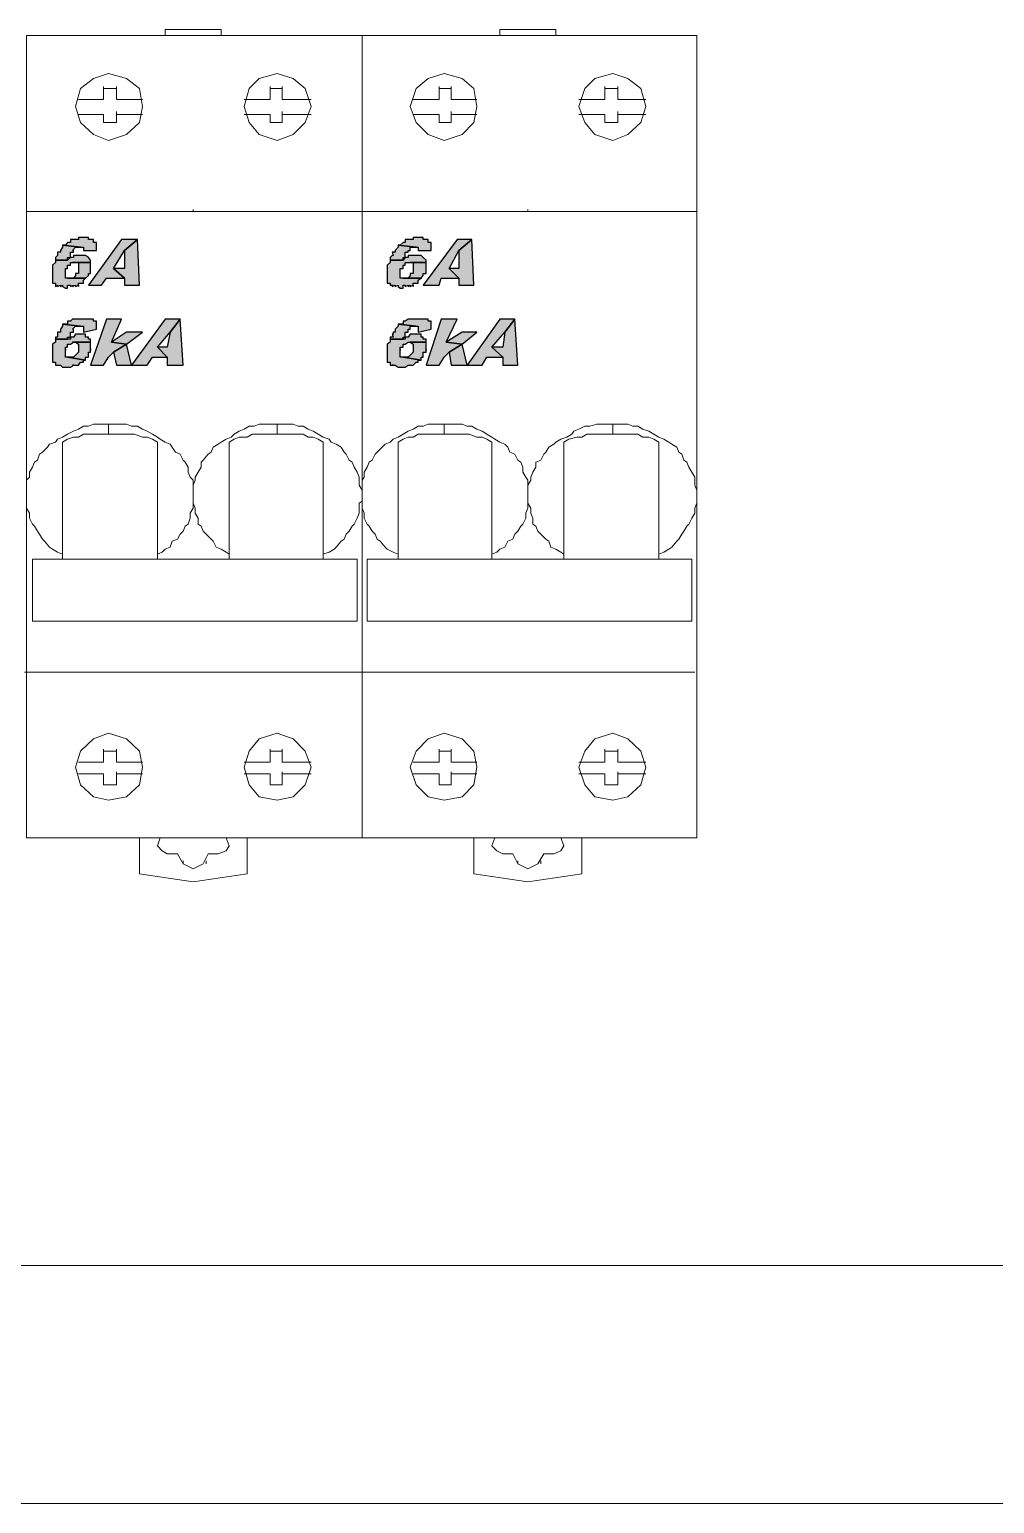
# Model space of a CAD drawing. Header units: millimetres. Extents: x 3 to 291, y 6 to 496.
# Drawn here: x 179.06 to 195.05, y 408.45 to 432.86 of the extents above; entities that cross this region are included whole.
import ezdxf

# ---------------------------------------------------------------- set-up
doc = ezdxf.new("R2010")
doc.units = ezdxf.units.MM
doc.layers.get('0').update_dxf_attribs({"linetype": 'CONTINUOUS'})

msp = doc.modelspace()

# ---------------------------------------------------------------- hatches: boundary and pattern name
for points in [[(179.609, 429.285), (179.609, 429.252), (179.576, 429.202), (179.576, 429.169), (179.526, 429.169), (179.526, 429.119), (179.493, 429.086), (179.493, 429.037), (179.692, 429.037), (179.692, 429.086), (179.741, 429.086), (179.741, 429.119), (179.741, 429.169), (179.791, 429.169), (179.791, 429.202), (179.774, 429.202), (179.824, 429.252), (179.874, 429.252), (179.907, 429.252)], [(179.956, 429.417), (179.907, 429.417), (179.874, 429.417), (179.874, 429.384), (179.824, 429.384), (179.791, 429.384), (179.774, 429.384), (179.741, 429.384), (179.741, 429.334), (179.692, 429.334), (179.659, 429.285), (179.609, 429.285), (179.907, 429.252), (179.956, 429.252), (179.956, 429.202), (180.172, 429.202), (180.172, 429.252), (180.172, 429.285), (180.172, 429.334), (180.122, 429.334), (180.122, 429.384), (180.072, 429.384), (180.039, 429.384), (180.039, 429.417), (179.99, 429.417)], [(180.85, 429.384), (180.585, 429.384), (180.039, 428.623), (180.254, 428.623), (180.337, 428.739), (180.635, 428.739), (180.453, 428.904), (180.635, 429.202)], [(180.85, 429.384), (180.635, 429.202), (180.635, 428.904), (180.453, 428.904), (180.635, 428.739), (180.635, 428.623), (180.883, 428.623)], [(185.168, 429.285), (185.168, 429.252), (185.118, 429.202), (185.118, 429.169), (185.085, 429.169), (185.069, 429.169), (185.085, 429.119), (185.069, 429.119), (185.036, 429.086), (185.036, 429.037), (185.251, 429.037), (185.251, 429.086), (185.284, 429.086), (185.284, 429.119), (185.284, 429.169), (185.333, 429.169), (185.333, 429.202), (185.367, 429.202), (185.367, 429.252), (185.416, 429.252), (185.466, 429.252)], [(185.499, 429.417), (185.466, 429.417), (185.416, 429.417), (185.416, 429.384), (185.367, 429.384), (185.333, 429.384), (185.284, 429.384), (185.284, 429.334), (185.251, 429.334), (185.201, 429.285), (185.168, 429.285), (185.466, 429.252), (185.499, 429.252), (185.499, 429.202), (185.714, 429.202), (185.714, 429.252), (185.714, 429.285), (185.714, 429.334), (185.664, 429.334), (185.664, 429.384), (185.631, 429.384), (185.582, 429.384), (185.582, 429.417), (185.549, 429.417)], [(186.392, 429.384), (186.144, 429.384), (185.582, 428.623), (185.846, 428.623), (185.879, 428.739), (186.177, 428.739), (186.012, 428.904), (186.177, 429.202)], [(186.392, 429.384), (186.177, 429.202), (186.177, 428.904), (186.012, 428.904), (186.177, 428.739), (186.177, 428.623), (186.425, 428.623)], [(179.907, 429.119), (179.874, 429.119), (179.824, 429.119), (179.791, 429.119), (179.791, 429.086), (179.774, 429.086), (179.741, 429.086), (179.692, 429.037), (179.493, 429.037), (179.493, 429.003), (179.444, 428.954), (179.444, 428.904), (179.444, 428.871), (179.444, 428.821), (179.444, 428.788), (179.444, 428.739), (179.444, 428.706), (179.444, 428.656), (179.493, 428.656), (179.493, 428.623), (179.493, 428.606), (179.526, 428.623), (179.526, 428.606), (179.576, 428.623), (179.576, 428.606), (179.609, 428.623), (179.609, 428.606), (179.659, 428.573), (179.692, 428.573), (179.692, 428.623), (179.741, 428.623), (179.741, 428.606), (179.791, 428.623), (179.774, 428.606), (179.824, 428.623), (179.824, 428.606), (179.874, 428.623), (179.874, 428.606), (179.874, 428.656), (179.907, 428.656), (179.956, 428.656), (179.956, 428.706), (179.99, 428.739), (179.692, 428.739), (179.659, 428.739), (179.659, 428.788), (179.659, 428.821), (179.659, 428.871), (179.659, 428.904), (179.692, 428.904), (179.692, 428.954), (179.741, 428.954), (179.741, 429.003), (179.791, 429.003), (179.774, 429.003), (180.072, 429.003), (180.072, 429.037), (180.039, 429.086), (179.99, 429.119), (179.956, 429.119)], [(185.466, 429.119), (185.416, 429.119), (185.367, 429.119), (185.333, 429.119), (185.333, 429.086), (185.284, 429.086), (185.251, 429.037), (185.036, 429.037), (185.036, 429.003), (184.986, 428.954), (184.986, 428.904), (184.986, 428.871), (184.986, 428.821), (184.986, 428.788), (184.986, 428.739), (184.986, 428.706), (184.986, 428.656), (185.036, 428.656), (185.036, 428.623), (185.085, 428.623), (185.069, 428.606), (185.118, 428.623), (185.118, 428.606), (185.168, 428.623), (185.168, 428.606), (185.201, 428.573), (185.251, 428.573), (185.251, 428.623), (185.284, 428.623), (185.284, 428.606), (185.333, 428.623), (185.333, 428.606), (185.367, 428.623), (185.367, 428.606), (185.416, 428.623), (185.416, 428.606), (185.416, 428.656), (185.466, 428.656), (185.499, 428.656), (185.499, 428.706), (185.549, 428.739), (185.251, 428.739), (185.201, 428.739), (185.201, 428.788), (185.201, 428.821), (185.201, 428.871), (185.201, 428.904), (185.251, 428.904), (185.251, 428.954), (185.284, 428.954), (185.284, 429.003), (185.333, 429.003), (185.367, 429.003), (185.631, 429.003), (185.631, 429.037), (185.582, 429.086), (185.549, 429.119), (185.499, 429.119)], [(180.072, 429.003), (179.791, 429.003), (179.824, 429.003), (179.874, 429.003), (179.874, 428.954), (179.874, 428.904), (179.874, 428.871), (179.874, 428.821), (179.824, 428.821), (179.824, 428.788), (179.791, 428.739), (179.774, 428.739), (179.741, 428.739), (179.692, 428.739), (179.99, 428.739), (180.039, 428.788), (180.039, 428.821), (180.072, 428.821), (180.072, 428.871), (180.072, 428.904), (180.072, 428.954)], [(185.631, 429.003), (185.367, 429.003), (185.416, 429.003), (185.416, 428.954), (185.416, 428.904), (185.416, 428.871), (185.416, 428.821), (185.367, 428.821), (185.367, 428.788), (185.333, 428.739), (185.284, 428.739), (185.251, 428.739), (185.549, 428.739), (185.582, 428.788), (185.582, 428.821), (185.631, 428.821), (185.631, 428.871), (185.631, 428.904), (185.631, 428.954)], [(179.956, 428.06), (179.907, 428.06), (179.874, 428.06), (179.824, 428.06), (179.791, 428.06), (179.774, 428.06), (179.741, 428.027), (179.692, 428.027), (179.692, 427.978), (179.659, 427.978), (179.609, 427.978), (179.907, 427.945), (179.956, 427.945), (179.956, 427.895), (179.956, 427.845), (180.172, 427.895), (180.172, 427.945), (180.172, 427.978), (180.172, 428.027), (180.122, 428.027), (180.122, 428.06), (180.072, 428.06), (180.039, 428.06), (179.99, 428.06)], [(180.585, 428.06), (180.337, 428.06), (180.072, 427.299), (180.287, 427.299), (180.37, 427.432), (180.453, 427.514), (180.668, 427.647), (180.42, 427.68)], [(181.561, 428.06), (181.313, 428.06), (180.751, 427.299), (181.015, 427.299), (181.098, 427.432), (181.346, 427.432), (181.181, 427.597), (181.396, 427.845)], [(181.561, 428.06), (181.396, 427.845), (181.346, 427.597), (181.181, 427.597), (181.346, 427.432), (181.346, 427.299), (181.611, 427.299)], [(185.499, 428.06), (185.466, 428.06), (185.416, 428.06), (185.367, 428.06), (185.333, 428.06), (185.284, 428.027), (185.251, 428.027), (185.251, 427.978), (185.201, 427.978), (185.168, 427.978), (185.466, 427.945), (185.499, 427.945), (185.499, 427.895), (185.499, 427.845), (185.714, 427.895), (185.714, 427.945), (185.714, 427.978), (185.714, 428.027), (185.664, 428.027), (185.664, 428.06), (185.631, 428.06), (185.582, 428.06), (185.549, 428.06)], [(186.144, 428.06), (185.879, 428.06), (185.631, 427.299), (185.846, 427.299), (185.929, 427.432), (186.012, 427.514), (186.227, 427.647), (185.962, 427.68)], [(187.104, 428.06), (186.856, 428.06), (186.31, 427.299), (186.558, 427.299), (186.64, 427.432), (186.905, 427.432), (186.723, 427.597), (186.938, 427.845)], [(187.104, 428.06), (186.938, 427.845), (186.905, 427.597), (186.723, 427.597), (186.905, 427.432), (186.905, 427.299), (187.153, 427.299)], [(179.907, 427.812), (179.874, 427.812), (179.824, 427.812), (179.791, 427.763), (179.774, 427.763), (179.741, 427.763), (179.741, 427.729), (179.692, 427.729), (179.493, 427.729), (179.493, 427.68), (179.444, 427.647), (179.444, 427.597), (179.444, 427.564), (179.444, 427.514), (179.444, 427.465), (179.444, 427.432), (179.444, 427.382), (179.444, 427.349), (179.493, 427.349), (179.493, 427.299), (179.526, 427.299), (179.576, 427.299), (179.609, 427.266), (179.659, 427.266), (179.692, 427.266), (179.741, 427.266), (179.791, 427.299), (179.774, 427.299), (179.824, 427.299), (179.874, 427.299), (179.907, 427.349), (179.956, 427.349), (179.956, 427.382), (179.99, 427.382), (179.692, 427.432), (179.659, 427.432), (179.659, 427.465), (179.659, 427.514), (179.659, 427.564), (179.659, 427.547), (179.659, 427.597), (179.692, 427.597), (179.692, 427.647), (179.741, 427.647), (179.791, 427.68), (179.774, 427.68), (180.072, 427.68), (180.072, 427.729), (180.039, 427.729), (180.039, 427.763), (179.99, 427.763), (179.99, 427.812), (179.956, 427.812)], [(179.609, 427.978), (179.609, 427.945), (179.576, 427.895), (179.576, 427.845), (179.526, 427.845), (179.526, 427.812), (179.526, 427.763), (179.493, 427.763), (179.493, 427.729), (179.692, 427.729), (179.692, 427.763), (179.741, 427.763), (179.741, 427.812), (179.741, 427.845), (179.791, 427.845), (179.791, 427.895), (179.774, 427.895), (179.824, 427.945), (179.874, 427.945), (179.907, 427.945)], [(180.933, 427.845), (180.668, 427.845), (180.42, 427.68), (180.668, 427.647)], [(185.466, 427.812), (185.416, 427.812), (185.367, 427.812), (185.333, 427.763), (185.284, 427.763), (185.284, 427.729), (185.251, 427.729), (185.036, 427.729), (185.036, 427.68), (184.986, 427.647), (184.986, 427.597), (184.986, 427.564), (184.986, 427.514), (184.986, 427.465), (184.986, 427.432), (184.986, 427.382), (184.986, 427.349), (185.036, 427.349), (185.036, 427.299), (185.085, 427.299), (185.069, 427.299), (185.118, 427.299), (185.168, 427.266), (185.201, 427.266), (185.251, 427.266), (185.284, 427.266), (185.333, 427.299), (185.367, 427.299), (185.416, 427.299), (185.466, 427.349), (185.499, 427.349), (185.499, 427.382), (185.549, 427.382), (185.251, 427.432), (185.201, 427.432), (185.201, 427.465), (185.201, 427.514), (185.201, 427.564), (185.201, 427.547), (185.201, 427.597), (185.251, 427.597), (185.251, 427.647), (185.284, 427.647), (185.333, 427.68), (185.367, 427.68), (185.631, 427.68), (185.631, 427.729), (185.582, 427.729), (185.582, 427.763), (185.549, 427.763), (185.549, 427.812), (185.499, 427.812)], [(185.168, 427.978), (185.168, 427.945), (185.118, 427.895), (185.118, 427.845), (185.085, 427.845), (185.085, 427.812), (185.069, 427.812), (185.085, 427.763), (185.036, 427.763), (185.036, 427.729), (185.251, 427.729), (185.251, 427.763), (185.284, 427.763), (185.284, 427.812), (185.284, 427.845), (185.333, 427.845), (185.333, 427.895), (185.367, 427.895), (185.367, 427.945), (185.416, 427.945), (185.466, 427.945)], [(186.475, 427.845), (186.227, 427.845), (185.962, 427.68), (186.227, 427.647)], [(180.072, 427.68), (179.791, 427.68), (179.824, 427.68), (179.874, 427.647), (179.874, 427.597), (179.874, 427.564), (179.874, 427.547), (179.874, 427.514), (179.824, 427.465), (179.791, 427.432), (179.774, 427.432), (179.741, 427.432), (179.692, 427.432), (179.99, 427.382), (179.99, 427.432), (180.039, 427.432), (180.039, 427.465), (180.039, 427.514), (180.072, 427.514), (180.072, 427.564), (180.072, 427.547), (180.072, 427.597), (180.072, 427.647)], [(180.668, 427.647), (180.453, 427.514), (180.502, 427.299), (180.751, 427.299)], [(185.631, 427.68), (185.367, 427.68), (185.416, 427.647), (185.416, 427.597), (185.416, 427.564), (185.416, 427.547), (185.416, 427.514), (185.367, 427.465), (185.333, 427.432), (185.284, 427.432), (185.251, 427.432), (185.549, 427.382), (185.549, 427.432), (185.582, 427.432), (185.582, 427.465), (185.582, 427.514), (185.631, 427.514), (185.631, 427.564), (185.631, 427.547), (185.631, 427.597), (185.631, 427.647)], [(186.227, 427.647), (186.012, 427.514), (186.045, 427.299), (186.31, 427.299)]]:
    msp.add_hatch(color=7).paths.add_polyline_path(points)

# ---------------------------------------------------------------- linework, layer by layer
at = {"color": 7, "linetype": 'Continuous', "lineweight": 20}
for points in [[(179.013, 432.759), (184.572, 432.759), (184.572, 419.474), (179.013, 419.474)], [(184.572, 432.759), (190.115, 432.759), (190.115, 419.474), (184.572, 419.474)], [(180.933, 431.584), (180.883, 431.882), (180.668, 432.048), (180.37, 432.13), (180.122, 432.048), (179.907, 431.882), (179.824, 431.584), (179.907, 431.32), (180.122, 431.121), (180.37, 431.022), (180.668, 431.121), (180.883, 431.32)], [(183.729, 431.584), (183.629, 431.882), (183.431, 432.048), (183.166, 432.13), (182.868, 432.048), (182.703, 431.882), (182.62, 431.584), (182.703, 431.32), (182.868, 431.121), (183.166, 431.022), (183.431, 431.121), (183.629, 431.32)], [(186.475, 431.584), (186.425, 431.882), (186.227, 432.048), (185.929, 432.13), (185.664, 432.048), (185.466, 431.882), (185.367, 431.584), (185.466, 431.32), (185.664, 431.121), (185.929, 431.022), (186.227, 431.121), (186.425, 431.32)], [(189.271, 431.584), (189.188, 431.882), (188.973, 432.048), (188.725, 432.13), (188.427, 432.048), (188.262, 431.882), (188.163, 431.584), (188.262, 431.32), (188.427, 431.121), (188.725, 431.022), (188.973, 431.121), (189.188, 431.32)], [(179.113, 424.09), (184.49, 424.09), (184.49, 423.064), (179.113, 423.064)], [(184.655, 424.09), (190.032, 424.09), (190.032, 423.064), (184.655, 423.064)], [(180.933, 420.648), (180.883, 420.913), (180.668, 421.112), (180.37, 421.211), (180.122, 421.112), (179.907, 420.913), (179.824, 420.648), (179.907, 420.351), (180.122, 420.152), (180.37, 420.102), (180.668, 420.152), (180.883, 420.351)], [(183.729, 420.648), (183.629, 420.913), (183.431, 421.112), (183.166, 421.211), (182.868, 421.112), (182.703, 420.913), (182.62, 420.648), (182.703, 420.351), (182.868, 420.152), (183.166, 420.102), (183.431, 420.152), (183.629, 420.351)], [(186.475, 420.648), (186.425, 420.913), (186.227, 421.112), (185.929, 421.211), (185.664, 421.112), (185.466, 420.913), (185.367, 420.648), (185.466, 420.351), (185.664, 420.152), (185.929, 420.102), (186.227, 420.152), (186.425, 420.351)], [(189.271, 420.648), (189.188, 420.913), (188.973, 421.112), (188.725, 421.211), (188.427, 421.112), (188.262, 420.913), (188.163, 420.648), (188.262, 420.351), (188.427, 420.152), (188.725, 420.102), (188.973, 420.152), (189.188, 420.351)]]:
    msp.add_lwpolyline(points, close=True, dxfattribs=at)
for points in [[(181.313, 432.858), (182.24, 432.858), (182.24, 432.858)], [(181.313, 432.759), (181.313, 432.809), (181.313, 432.858)], [(182.24, 432.858), (182.24, 432.809), (182.24, 432.759)], [(186.856, 432.858), (187.782, 432.858), (187.782, 432.858)], [(186.856, 432.759), (186.856, 432.809), (186.856, 432.858)], [(187.782, 432.858), (187.782, 432.809), (187.782, 432.759)], [(179.874, 431.7), (180.287, 431.7), (180.287, 431.7)], [(180.287, 431.882), (180.287, 431.915), (180.287, 431.915)], [(180.287, 431.882), (180.287, 431.7), (180.287, 431.7)], [(180.287, 431.882), (180.502, 431.882), (180.502, 431.7), (180.933, 431.7)], [(180.502, 431.882), (180.502, 431.915), (180.502, 431.915)], [(180.502, 431.7), (180.502, 431.75), (180.502, 431.75)], [(182.62, 431.7), (183.05, 431.7), (183.05, 431.7)], [(183.05, 431.882), (183.05, 431.915), (183.05, 431.915)], [(183.05, 431.882), (183.05, 431.7), (183.05, 431.7)], [(183.05, 431.882), (183.249, 431.882), (183.249, 431.7), (183.729, 431.7)], [(183.249, 431.882), (183.249, 431.915), (183.249, 431.915)], [(183.249, 431.7), (183.249, 431.75), (183.249, 431.75)], [(185.416, 431.7), (185.846, 431.7), (185.846, 431.7)], [(185.846, 431.882), (185.846, 431.915), (185.846, 431.915)], [(185.846, 431.882), (185.846, 431.7), (185.846, 431.7)], [(185.846, 431.882), (186.045, 431.882), (186.045, 431.7), (186.475, 431.7)], [(186.045, 431.882), (186.045, 431.915), (186.045, 431.915)], [(186.045, 431.7), (186.045, 431.75), (186.045, 431.75)], [(188.163, 431.7), (188.593, 431.7), (188.593, 431.7)], [(188.593, 431.882), (188.593, 431.915), (188.593, 431.915)], [(188.593, 431.882), (188.593, 431.7), (188.593, 431.7)], [(188.593, 431.882), (188.808, 431.882), (188.808, 431.7), (189.271, 431.7)], [(188.808, 431.882), (188.808, 431.915), (188.808, 431.915)], [(188.808, 431.7), (188.808, 431.75), (188.808, 431.75)], [(179.874, 431.452), (180.287, 431.452), (180.287, 431.452)], [(180.933, 431.452), (180.502, 431.452), (180.502, 431.32), (180.287, 431.32), (180.287, 431.452)], [(180.502, 431.452), (180.502, 431.502), (180.502, 431.502)], [(182.62, 431.452), (183.05, 431.452), (183.05, 431.452)], [(183.729, 431.452), (183.249, 431.452), (183.249, 431.32), (183.05, 431.32), (183.05, 431.452)], [(183.249, 431.452), (183.249, 431.502), (183.249, 431.502)], [(185.416, 431.452), (185.846, 431.452), (185.846, 431.452)], [(186.475, 431.452), (186.045, 431.452), (186.045, 431.32), (185.846, 431.32), (185.846, 431.452)], [(186.045, 431.452), (186.045, 431.502), (186.045, 431.502)], [(188.163, 431.452), (188.593, 431.452), (188.593, 431.452)], [(189.271, 431.452), (188.808, 431.452), (188.808, 431.32), (188.593, 431.32), (188.593, 431.452)], [(188.808, 431.452), (188.808, 431.502), (188.808, 431.502)], [(180.287, 431.32), (180.287, 431.369), (180.287, 431.369)], [(180.502, 431.32), (180.502, 431.369), (180.502, 431.369)], [(183.05, 431.32), (183.05, 431.369), (183.05, 431.369)], [(183.249, 431.32), (183.249, 431.369), (183.249, 431.369)], [(185.846, 431.32), (185.846, 431.369), (185.846, 431.369)], [(186.045, 431.32), (186.045, 431.369), (186.045, 431.369)], [(188.593, 431.32), (188.593, 431.369), (188.593, 431.369)], [(188.808, 431.32), (188.808, 431.369), (188.808, 431.369)], [(181.776, 429.847), (179.013, 429.847), (179.013, 429.847)], [(181.776, 429.847), (181.776, 429.88), (181.776, 429.88)], [(184.572, 429.847), (181.776, 429.847), (181.776, 429.847)], [(184.572, 429.847), (184.572, 429.88), (184.572, 429.88)], [(187.319, 429.847), (184.572, 429.847), (184.572, 429.847)], [(187.319, 429.847), (187.319, 429.88), (187.319, 429.88)], [(190.115, 429.847), (187.319, 429.847), (187.319, 429.847)], [(190.115, 429.847), (190.115, 429.88), (190.115, 429.88)], [(181.181, 424.172), (181.263, 424.205), (181.313, 424.255), (181.396, 424.288), (181.429, 424.387), (181.512, 424.421), (181.561, 424.503), (181.611, 424.553), (181.644, 424.636), (181.694, 424.669), (181.727, 424.768), (181.727, 424.851), (181.776, 424.933), (181.776, 425.016), (181.776, 425.049), (181.776, 425.149), (181.776, 425.231), (181.776, 425.314), (181.776, 425.397), (181.727, 425.446), (181.694, 425.529), (181.694, 425.612), (181.644, 425.694), (181.611, 425.728), (181.561, 425.827), (181.479, 425.86), (181.429, 425.943), (181.396, 425.992), (181.313, 426.025), (181.23, 426.075), (181.181, 426.108), (181.098, 426.158), (181.015, 426.207), (180.933, 426.24), (180.85, 426.29), (180.751, 426.29), (180.668, 426.323), (180.585, 426.323), (180.453, 426.323), (180.37, 426.323), (180.287, 426.323), (180.205, 426.323), (180.122, 426.323), (180.039, 426.29), (179.956, 426.29), (179.874, 426.24), (179.791, 426.207), (179.692, 426.158), (179.609, 426.108), (179.526, 426.075), (179.493, 426.025), (179.394, 425.992), (179.361, 425.943), (179.278, 425.86), (179.228, 425.827), (179.195, 425.728), (179.146, 425.694), (179.113, 425.612), (179.063, 425.529), (179.063, 425.446), (179.013, 425.397)], [(181.181, 426.025), (181.098, 426.075), (181.015, 426.108), (180.933, 426.108), (180.8, 426.158), (180.717, 426.158), (180.635, 426.158), (180.552, 426.158), (180.42, 426.158), (180.337, 426.158), (180.254, 426.158), (180.172, 426.158), (180.039, 426.158), (179.956, 426.158), (179.874, 426.108), (179.791, 426.108), (179.692, 426.075), (179.609, 426.025)], [(180.37, 426.158), (180.37, 426.323), (180.37, 426.323)], [(183.927, 424.172), (184.026, 424.205), (184.109, 424.255), (184.142, 424.288), (184.225, 424.387), (184.275, 424.421), (184.308, 424.503), (184.357, 424.553), (184.407, 424.636), (184.44, 424.669), (184.49, 424.768), (184.523, 424.851), (184.523, 424.933), (184.523, 425.016), (184.572, 425.049), (184.572, 425.149), (184.572, 425.231), (184.523, 425.314), (184.523, 425.397), (184.523, 425.446), (184.49, 425.529), (184.44, 425.612), (184.407, 425.694), (184.357, 425.728), (184.308, 425.827), (184.275, 425.86), (184.225, 425.943), (184.142, 425.992), (184.06, 426.025), (184.026, 426.075), (183.927, 426.108), (183.844, 426.158), (183.762, 426.207), (183.679, 426.24), (183.596, 426.29), (183.514, 426.29), (183.431, 426.323), (183.348, 426.323), (183.249, 426.323), (183.166, 426.323), (183.083, 426.323), (183.001, 426.323), (182.868, 426.323), (182.786, 426.29), (182.703, 426.29), (182.62, 426.24), (182.537, 426.207), (182.455, 426.158), (182.405, 426.108), (182.322, 426.075), (182.24, 426.025), (182.19, 425.992), (182.107, 425.943), (182.074, 425.86), (182.025, 425.827), (181.942, 425.728), (181.909, 425.694), (181.909, 425.612), (181.859, 425.529), (181.809, 425.446), (181.809, 425.397), (181.776, 425.314), (181.776, 425.231), (181.776, 425.149), (181.776, 425.049), (181.776, 425.016), (181.809, 424.933), (181.809, 424.851), (181.859, 424.768), (181.859, 424.669), (181.909, 424.636), (181.942, 424.553), (181.991, 424.503), (182.074, 424.421), (182.107, 424.387), (182.157, 424.288), (182.24, 424.255), (182.322, 424.205), (182.372, 424.172)], [(183.927, 426.025), (183.844, 426.075), (183.762, 426.108), (183.679, 426.108), (183.596, 426.158), (183.514, 426.158), (183.431, 426.158), (183.298, 426.158), (183.216, 426.158), (183.133, 426.158), (183.001, 426.158), (182.918, 426.158), (182.835, 426.158), (182.752, 426.158), (182.67, 426.108), (182.537, 426.108), (182.455, 426.075), (182.372, 426.025)], [(183.166, 426.158), (183.166, 426.323), (183.166, 426.323)], [(186.723, 424.172), (186.806, 424.205), (186.856, 424.255), (186.938, 424.288), (186.988, 424.387), (187.071, 424.421), (187.104, 424.503), (187.153, 424.553), (187.203, 424.636), (187.236, 424.669), (187.286, 424.768), (187.286, 424.851), (187.319, 424.933), (187.319, 425.016), (187.319, 425.049), (187.319, 425.149), (187.319, 425.231), (187.319, 425.314), (187.319, 425.397), (187.286, 425.446), (187.236, 425.529), (187.236, 425.612), (187.203, 425.694), (187.153, 425.728), (187.104, 425.827), (187.021, 425.86), (186.988, 425.943), (186.938, 425.992), (186.856, 426.025), (186.773, 426.075), (186.723, 426.108), (186.64, 426.158), (186.558, 426.207), (186.475, 426.24), (186.392, 426.29), (186.31, 426.29), (186.227, 426.323), (186.144, 426.323), (186.045, 426.323), (185.929, 426.323), (185.846, 426.323), (185.747, 426.323), (185.664, 426.323), (185.582, 426.29), (185.499, 426.29), (185.416, 426.24), (185.333, 426.207), (185.251, 426.158), (185.168, 426.108), (185.085, 426.075), (185.036, 426.025), (184.953, 425.992), (184.903, 425.943), (184.821, 425.86), (184.787, 425.827), (184.738, 425.728), (184.688, 425.694), (184.655, 425.612), (184.605, 425.529), (184.605, 425.446), (184.572, 425.397), (184.572, 425.314), (184.572, 425.231), (184.572, 425.149), (184.572, 425.049), (184.572, 425.016), (184.572, 424.933), (184.605, 424.851), (184.605, 424.768), (184.655, 424.669), (184.688, 424.636), (184.738, 424.553), (184.787, 424.503), (184.821, 424.421), (184.87, 424.387), (184.953, 424.288), (184.986, 424.255), (185.085, 424.205), (185.168, 424.172)], [(186.723, 426.025), (186.64, 426.075), (186.558, 426.108), (186.475, 426.108), (186.343, 426.158), (186.26, 426.158), (186.177, 426.158), (186.095, 426.158), (186.012, 426.158), (185.879, 426.158), (185.797, 426.158), (185.714, 426.158), (185.582, 426.158), (185.499, 426.158), (185.416, 426.108), (185.333, 426.108), (185.251, 426.075), (185.168, 426.025)], [(185.929, 426.158), (185.929, 426.323), (185.929, 426.323)], [(189.486, 424.172), (189.569, 424.205), (189.652, 424.255), (189.701, 424.288), (189.784, 424.387), (189.817, 424.421), (189.867, 424.503), (189.9, 424.553), (189.949, 424.636), (189.982, 424.669), (190.032, 424.768), (190.082, 424.851), (190.082, 424.933), (190.115, 425.016), (190.115, 425.049), (190.115, 425.149), (190.115, 425.231), (190.082, 425.314), (190.082, 425.397), (190.082, 425.446), (190.032, 425.529), (189.982, 425.612), (189.949, 425.694), (189.9, 425.728), (189.867, 425.827), (189.817, 425.86), (189.784, 425.943), (189.701, 425.992), (189.652, 426.025), (189.569, 426.075), (189.486, 426.108), (189.403, 426.158), (189.321, 426.207), (189.221, 426.24), (189.139, 426.29), (189.056, 426.29), (188.973, 426.323), (188.891, 426.323), (188.808, 426.323), (188.725, 426.323), (188.642, 426.323), (188.543, 426.323), (188.46, 426.323), (188.345, 426.29), (188.262, 426.29), (188.163, 426.24), (188.08, 426.207), (188.047, 426.158), (187.964, 426.108), (187.865, 426.075), (187.782, 426.025), (187.749, 425.992), (187.666, 425.943), (187.617, 425.86), (187.584, 425.827), (187.534, 425.728), (187.451, 425.694), (187.451, 425.612), (187.402, 425.529), (187.368, 425.446), (187.368, 425.397), (187.319, 425.314), (187.319, 425.231), (187.319, 425.149), (187.319, 425.049), (187.319, 425.016), (187.368, 424.933), (187.368, 424.851), (187.402, 424.768), (187.402, 424.669), (187.451, 424.636), (187.484, 424.553), (187.534, 424.503), (187.617, 424.421), (187.666, 424.387), (187.699, 424.288), (187.782, 424.255), (187.865, 424.205), (187.914, 424.172)], [(189.486, 426.025), (189.403, 426.075), (189.321, 426.108), (189.221, 426.108), (189.139, 426.158), (189.056, 426.158), (188.973, 426.158), (188.841, 426.158), (188.758, 426.158), (188.675, 426.158), (188.593, 426.158), (188.46, 426.158), (188.378, 426.158), (188.295, 426.158), (188.212, 426.108), (188.129, 426.108), (187.997, 426.075), (187.914, 426.025)], [(188.725, 426.158), (188.725, 426.323), (188.725, 426.323)], [(179.609, 426.025), (179.609, 424.933), (179.609, 424.933)], [(179.609, 426.025), (179.609, 424.421), (179.609, 424.421)], [(181.181, 425.777), (181.181, 426.025), (181.181, 426.025)], [(182.372, 426.025), (182.372, 424.933), (182.372, 424.933)], [(182.372, 426.025), (182.372, 424.421), (182.372, 424.421)], [(183.927, 425.777), (183.927, 426.025), (183.927, 426.025)], [(185.168, 426.025), (185.168, 424.933), (185.168, 424.933)], [(185.168, 426.025), (185.168, 424.421), (185.168, 424.421)], [(186.723, 425.777), (186.723, 426.025), (186.723, 426.025)], [(187.914, 426.025), (187.914, 424.933), (187.914, 424.933)], [(187.914, 426.025), (187.914, 424.421), (187.914, 424.421)], [(189.486, 425.777), (189.486, 426.025), (189.486, 426.025)], [(181.181, 424.421), (181.181, 425.777), (181.181, 425.777)], [(183.927, 424.421), (183.927, 425.777), (183.927, 425.777)], [(186.723, 424.421), (186.723, 425.777), (186.723, 425.777)], [(189.486, 424.421), (189.486, 425.777), (189.486, 425.777)], [(179.013, 424.933), (179.063, 424.851), (179.063, 424.768), (179.113, 424.669), (179.146, 424.636), (179.195, 424.553), (179.228, 424.503), (179.278, 424.421), (179.311, 424.387), (179.394, 424.288), (179.444, 424.255), (179.526, 424.205), (179.609, 424.172)], [(179.609, 424.933), (179.609, 424.09), (179.609, 424.09)], [(181.181, 424.09), (181.181, 424.933), (181.181, 424.933)], [(182.372, 424.933), (182.372, 424.09), (182.372, 424.09)], [(183.927, 424.09), (183.927, 424.933), (183.927, 424.933)], [(185.168, 424.933), (185.168, 424.09), (185.168, 424.09)], [(186.723, 424.09), (186.723, 424.933), (186.723, 424.933)], [(187.914, 424.933), (187.914, 424.09), (187.914, 424.09)], [(189.486, 424.09), (189.486, 424.933), (189.486, 424.933)], [(181.727, 422.22), (178.98, 422.22), (178.98, 422.22)], [(184.523, 422.22), (181.727, 422.22), (181.727, 422.22)], [(187.286, 422.22), (184.523, 422.22), (184.523, 422.22)], [(190.082, 422.22), (187.286, 422.22), (187.286, 422.22)], [(179.874, 420.731), (180.287, 420.731), (180.287, 420.731)], [(180.287, 420.913), (180.287, 420.946), (180.287, 420.946)], [(180.287, 420.913), (180.287, 420.731), (180.287, 420.731)], [(180.287, 420.913), (180.502, 420.913), (180.502, 420.731), (180.933, 420.731)], [(180.502, 420.913), (180.502, 420.946), (180.502, 420.946)], [(180.502, 420.731), (180.502, 420.781), (180.502, 420.781)], [(182.62, 420.731), (183.05, 420.731), (183.05, 420.731)], [(183.05, 420.913), (183.05, 420.946), (183.05, 420.946)], [(183.05, 420.913), (183.05, 420.731), (183.05, 420.731)], [(183.05, 420.913), (183.249, 420.913), (183.249, 420.731), (183.729, 420.731)], [(183.249, 420.913), (183.249, 420.946), (183.249, 420.946)], [(183.249, 420.731), (183.249, 420.781), (183.249, 420.781)], [(185.416, 420.731), (185.846, 420.731), (185.846, 420.731)], [(185.846, 420.913), (185.846, 420.946), (185.846, 420.946)], [(185.846, 420.913), (185.846, 420.731), (185.846, 420.731)], [(185.846, 420.913), (186.045, 420.913), (186.045, 420.731), (186.475, 420.731)], [(186.045, 420.913), (186.045, 420.946), (186.045, 420.946)], [(186.045, 420.731), (186.045, 420.781), (186.045, 420.781)], [(188.163, 420.731), (188.593, 420.731), (188.593, 420.731)], [(188.593, 420.913), (188.593, 420.946), (188.593, 420.946)], [(188.593, 420.913), (188.593, 420.731), (188.593, 420.731)], [(188.593, 420.913), (188.808, 420.913), (188.808, 420.731), (189.271, 420.731)], [(188.808, 420.913), (188.808, 420.946), (188.808, 420.946)], [(188.808, 420.731), (188.808, 420.781), (188.808, 420.781)], [(179.874, 420.533), (180.287, 420.533), (180.287, 420.533)], [(180.933, 420.533), (180.502, 420.533), (180.502, 420.351), (180.287, 420.351), (180.287, 420.533)], [(180.502, 420.533), (180.502, 420.566), (180.502, 420.566)], [(182.62, 420.533), (183.05, 420.533), (183.05, 420.533)], [(183.729, 420.533), (183.249, 420.533), (183.249, 420.351), (183.05, 420.351), (183.05, 420.533)], [(183.249, 420.533), (183.249, 420.566), (183.249, 420.566)], [(185.416, 420.533), (185.846, 420.533), (185.846, 420.533)], [(186.475, 420.533), (186.045, 420.533), (186.045, 420.351), (185.846, 420.351), (185.846, 420.533)], [(186.045, 420.533), (186.045, 420.566), (186.045, 420.566)], [(188.163, 420.533), (188.593, 420.533), (188.593, 420.533)], [(189.271, 420.533), (188.808, 420.533), (188.808, 420.351), (188.593, 420.351), (188.593, 420.533)], [(188.808, 420.533), (188.808, 420.566), (188.808, 420.566)], [(180.287, 420.351), (180.287, 420.4), (180.287, 420.4)], [(180.502, 420.351), (180.502, 420.4), (180.502, 420.4)], [(183.05, 420.351), (183.05, 420.4), (183.05, 420.4)], [(183.249, 420.351), (183.249, 420.4), (183.249, 420.4)], [(185.846, 420.351), (185.846, 420.4), (185.846, 420.4)], [(186.045, 420.351), (186.045, 420.4), (186.045, 420.4)], [(188.593, 420.351), (188.593, 420.4), (188.593, 420.4)], [(188.808, 420.351), (188.808, 420.4), (188.808, 420.4)], [(180.883, 419.474), (180.883, 418.878), (181.776, 418.746), (182.67, 418.878), (182.67, 419.474)], [(181.23, 419.474), (181.181, 419.341), (181.263, 419.259), (181.346, 419.209)], [(182.19, 419.209), (182.322, 419.259), (182.372, 419.341), (182.322, 419.474)], [(186.425, 419.474), (186.425, 418.878), (187.319, 418.746), (188.212, 418.878), (188.212, 419.474)], [(186.773, 419.474), (186.723, 419.341), (186.806, 419.259), (186.905, 419.209)], [(187.749, 419.209), (187.865, 419.259), (187.914, 419.341), (187.865, 419.474)], [(181.512, 419.209), (181.346, 419.209), (181.346, 419.209)], [(181.512, 419.209), (181.611, 419.044), (181.776, 418.961), (181.942, 419.044), (182.025, 419.209)], [(181.611, 419.044), (181.611, 419.093), (181.611, 419.093)], [(181.991, 419.044), (181.991, 419.093), (181.991, 419.093)], [(182.025, 419.209), (182.19, 419.209), (182.19, 419.209)], [(187.071, 419.209), (186.905, 419.209), (186.905, 419.209)], [(187.071, 419.209), (187.153, 419.044), (187.319, 418.961), (187.484, 419.044), (187.584, 419.209)], [(187.153, 419.044), (187.153, 419.093), (187.153, 419.093)], [(187.534, 419.044), (187.534, 419.093), (187.534, 419.093)], [(187.584, 419.209), (187.749, 419.209), (187.749, 419.209)], [(180.883, 418.878), (180.883, 418.911), (180.883, 418.911)], [(182.67, 418.878), (182.67, 418.911), (182.67, 418.911)], [(186.425, 418.878), (186.425, 418.911), (186.425, 418.911)], [(188.212, 418.878), (188.212, 418.911), (188.212, 418.911)]]:
    msp.add_lwpolyline(points, dxfattribs=at)
at = {"color": 7, "linetype": 'Continuous', "lineweight": -2}
for points in [[(179.609, 429.285), (179.609, 429.252), (179.609, 429.252), (179.609, 429.252), (179.576, 429.202), (179.576, 429.202), (179.576, 429.169), (179.526, 429.169), (179.526, 429.169), (179.526, 429.119), (179.526, 429.119), (179.493, 429.086), (179.493, 429.086), (179.493, 429.037), (179.692, 429.037), (179.692, 429.086), (179.741, 429.086), (179.741, 429.119), (179.741, 429.119), (179.741, 429.169), (179.791, 429.169), (179.791, 429.202), (179.774, 429.202), (179.774, 429.202), (179.774, 429.202), (179.824, 429.252), (179.824, 429.252), (179.874, 429.252), (179.874, 429.252), (179.907, 429.252)], [(179.956, 429.417), (179.956, 429.417), (179.907, 429.417), (179.907, 429.417), (179.874, 429.417), (179.874, 429.384), (179.824, 429.384), (179.824, 429.384), (179.791, 429.384), (179.774, 429.384), (179.741, 429.384), (179.741, 429.334), (179.692, 429.334), (179.692, 429.334), (179.692, 429.334), (179.659, 429.285), (179.659, 429.285), (179.659, 429.285), (179.609, 429.285), (179.907, 429.252), (179.907, 429.252), (179.907, 429.252), (179.956, 429.252), (179.956, 429.252), (179.956, 429.252), (179.956, 429.202), (179.956, 429.202), (180.172, 429.202), (180.172, 429.252), (180.172, 429.252), (180.172, 429.285), (180.172, 429.285), (180.172, 429.334), (180.172, 429.334), (180.122, 429.334), (180.122, 429.384), (180.122, 429.384), (180.072, 429.384), (180.072, 429.384), (180.072, 429.384), (180.039, 429.384), (180.039, 429.417), (179.99, 429.417)], [(180.85, 429.384), (180.585, 429.384), (180.039, 428.623), (180.254, 428.623), (180.337, 428.739), (180.635, 428.739), (180.453, 428.904), (180.635, 429.202)], [(180.85, 429.384), (180.635, 429.202), (180.635, 428.904), (180.453, 428.904), (180.635, 428.739), (180.635, 428.623), (180.883, 428.623)], [(185.168, 429.285), (185.168, 429.252), (185.168, 429.252), (185.168, 429.252), (185.118, 429.202), (185.118, 429.202), (185.118, 429.169), (185.085, 429.169), (185.069, 429.169), (185.085, 429.119), (185.069, 429.119), (185.036, 429.086), (185.036, 429.086), (185.036, 429.037), (185.251, 429.037), (185.251, 429.086), (185.284, 429.086), (185.284, 429.119), (185.284, 429.119), (185.284, 429.169), (185.333, 429.169), (185.333, 429.202), (185.333, 429.202), (185.333, 429.202), (185.367, 429.202), (185.367, 429.252), (185.367, 429.252), (185.416, 429.252), (185.416, 429.252), (185.466, 429.252)], [(185.499, 429.417), (185.499, 429.417), (185.466, 429.417), (185.466, 429.417), (185.416, 429.417), (185.416, 429.384), (185.367, 429.384), (185.367, 429.384), (185.333, 429.384), (185.333, 429.384), (185.284, 429.384), (185.284, 429.334), (185.251, 429.334), (185.251, 429.334), (185.251, 429.334), (185.201, 429.285), (185.201, 429.285), (185.201, 429.285), (185.168, 429.285), (185.466, 429.252), (185.466, 429.252), (185.466, 429.252), (185.499, 429.252), (185.499, 429.252), (185.499, 429.252), (185.499, 429.202), (185.499, 429.202), (185.714, 429.202), (185.714, 429.252), (185.714, 429.252), (185.714, 429.285), (185.714, 429.285), (185.714, 429.334), (185.714, 429.334), (185.664, 429.334), (185.664, 429.384), (185.664, 429.384), (185.631, 429.384), (185.631, 429.384), (185.631, 429.384), (185.582, 429.384), (185.582, 429.417), (185.549, 429.417)], [(186.392, 429.384), (186.144, 429.384), (185.582, 428.623), (185.846, 428.623), (185.879, 428.739), (186.177, 428.739), (186.012, 428.904), (186.177, 429.202)], [(186.392, 429.384), (186.177, 429.202), (186.177, 428.904), (186.012, 428.904), (186.177, 428.739), (186.177, 428.623), (186.425, 428.623)], [(179.907, 429.119), (179.907, 429.119), (179.874, 429.119), (179.874, 429.119), (179.824, 429.119), (179.824, 429.119), (179.791, 429.119), (179.791, 429.086), (179.774, 429.086), (179.741, 429.086), (179.741, 429.086), (179.692, 429.037), (179.493, 429.037), (179.493, 429.037), (179.493, 429.003), (179.444, 428.954), (179.444, 428.954), (179.444, 428.904), (179.444, 428.904), (179.444, 428.871), (179.444, 428.871), (179.444, 428.821), (179.444, 428.821), (179.444, 428.788), (179.444, 428.788), (179.444, 428.739), (179.444, 428.739), (179.444, 428.739), (179.444, 428.706), (179.444, 428.706), (179.444, 428.656), (179.493, 428.656), (179.493, 428.656), (179.493, 428.623), (179.493, 428.606), (179.526, 428.623), (179.526, 428.606), (179.576, 428.623), (179.576, 428.606), (179.609, 428.623), (179.609, 428.606), (179.659, 428.573), (179.659, 428.573), (179.692, 428.573), (179.692, 428.623), (179.741, 428.623), (179.741, 428.606), (179.791, 428.623), (179.774, 428.606), (179.824, 428.623), (179.824, 428.606), (179.874, 428.623), (179.874, 428.606), (179.874, 428.656), (179.907, 428.656), (179.907, 428.656), (179.956, 428.656), (179.956, 428.706), (179.956, 428.706), (179.99, 428.739), (179.692, 428.739), (179.692, 428.739), (179.692, 428.739), (179.659, 428.739), (179.659, 428.788), (179.659, 428.788), (179.659, 428.788), (179.659, 428.821), (179.659, 428.821), (179.659, 428.871), (179.659, 428.871), (179.659, 428.904), (179.659, 428.904), (179.692, 428.904), (179.692, 428.954), (179.692, 428.954), (179.741, 428.954), (179.741, 429.003), (179.791, 429.003), (179.774, 429.003), (179.774, 429.003), (180.072, 429.003), (180.072, 429.037), (180.072, 429.037), (180.072, 429.037), (180.039, 429.086), (180.039, 429.086), (180.039, 429.086), (179.99, 429.119), (179.99, 429.119), (179.99, 429.119), (179.956, 429.119), (179.956, 429.119)], [(185.466, 429.119), (185.466, 429.119), (185.416, 429.119), (185.416, 429.119), (185.367, 429.119), (185.367, 429.119), (185.333, 429.119), (185.333, 429.086), (185.333, 429.086), (185.284, 429.086), (185.284, 429.086), (185.251, 429.037), (185.036, 429.037), (185.036, 429.037), (185.036, 429.003), (184.986, 428.954), (184.986, 428.954), (184.986, 428.904), (184.986, 428.904), (184.986, 428.871), (184.986, 428.871), (184.986, 428.821), (184.986, 428.821), (184.986, 428.788), (184.986, 428.788), (184.986, 428.739), (184.986, 428.739), (184.986, 428.739), (184.986, 428.706), (184.986, 428.706), (184.986, 428.656), (185.036, 428.656), (185.036, 428.656), (185.036, 428.623), (185.085, 428.623), (185.069, 428.606), (185.069, 428.606), (185.118, 428.623), (185.118, 428.606), (185.168, 428.623), (185.168, 428.606), (185.201, 428.573), (185.251, 428.573), (185.251, 428.573), (185.251, 428.623), (185.284, 428.623), (185.284, 428.606), (185.333, 428.623), (185.333, 428.606), (185.367, 428.623), (185.367, 428.606), (185.416, 428.623), (185.416, 428.606), (185.416, 428.656), (185.466, 428.656), (185.466, 428.656), (185.499, 428.656), (185.499, 428.706), (185.499, 428.706), (185.549, 428.739), (185.251, 428.739), (185.251, 428.739), (185.251, 428.739), (185.201, 428.739), (185.201, 428.788), (185.201, 428.788), (185.201, 428.788), (185.201, 428.821), (185.201, 428.821), (185.201, 428.871), (185.201, 428.871), (185.201, 428.904), (185.201, 428.904), (185.251, 428.904), (185.251, 428.954), (185.251, 428.954), (185.284, 428.954), (185.284, 429.003), (185.333, 429.003), (185.333, 429.003), (185.367, 429.003), (185.631, 429.003), (185.631, 429.037), (185.631, 429.037), (185.631, 429.037), (185.582, 429.086), (185.582, 429.086), (185.582, 429.086), (185.549, 429.119), (185.549, 429.119), (185.549, 429.119), (185.499, 429.119), (185.499, 429.119)], [(180.072, 429.003), (179.791, 429.003), (179.824, 429.003), (179.824, 429.003), (179.874, 429.003), (179.874, 428.954), (179.874, 428.954), (179.874, 428.904), (179.874, 428.904), (179.874, 428.871), (179.874, 428.871), (179.874, 428.871), (179.874, 428.821), (179.824, 428.821), (179.824, 428.788), (179.824, 428.788), (179.791, 428.739), (179.774, 428.739), (179.774, 428.739), (179.741, 428.739), (179.741, 428.739), (179.692, 428.739), (179.99, 428.739), (179.99, 428.739), (179.99, 428.739), (180.039, 428.788), (180.039, 428.788), (180.039, 428.821), (180.039, 428.821), (180.072, 428.821), (180.072, 428.871), (180.072, 428.871), (180.072, 428.904), (180.072, 428.904), (180.072, 428.954), (180.072, 428.954)], [(185.631, 429.003), (185.367, 429.003), (185.367, 429.003), (185.367, 429.003), (185.416, 429.003), (185.416, 428.954), (185.416, 428.954), (185.416, 428.904), (185.416, 428.904), (185.416, 428.871), (185.416, 428.871), (185.416, 428.871), (185.416, 428.821), (185.367, 428.821), (185.367, 428.788), (185.367, 428.788), (185.333, 428.739), (185.333, 428.739), (185.333, 428.739), (185.284, 428.739), (185.284, 428.739), (185.251, 428.739), (185.549, 428.739), (185.549, 428.739), (185.549, 428.739), (185.582, 428.788), (185.582, 428.788), (185.582, 428.821), (185.582, 428.821), (185.631, 428.821), (185.631, 428.871), (185.631, 428.871), (185.631, 428.904), (185.631, 428.904), (185.631, 428.954), (185.631, 428.954)], [(179.956, 428.06), (179.956, 428.06), (179.907, 428.06), (179.907, 428.06), (179.874, 428.06), (179.874, 428.06), (179.824, 428.06), (179.824, 428.06), (179.791, 428.06), (179.774, 428.06), (179.741, 428.027), (179.741, 428.027), (179.692, 428.027), (179.692, 428.027), (179.692, 427.978), (179.659, 427.978), (179.659, 427.978), (179.659, 427.978), (179.609, 427.978), (179.907, 427.945), (179.907, 427.945), (179.907, 427.945), (179.956, 427.945), (179.956, 427.945), (179.956, 427.895), (179.956, 427.895), (179.956, 427.845), (180.172, 427.895), (180.172, 427.945), (180.172, 427.945), (180.172, 427.978), (180.172, 427.978), (180.172, 427.978), (180.172, 428.027), (180.122, 428.027), (180.122, 428.027), (180.122, 428.06), (180.072, 428.06), (180.072, 428.06), (180.072, 428.06), (180.039, 428.06), (180.039, 428.06), (179.99, 428.06)], [(180.585, 428.06), (180.337, 428.06), (180.072, 427.299), (180.287, 427.299), (180.37, 427.432), (180.453, 427.514), (180.668, 427.647), (180.42, 427.68)], [(181.561, 428.06), (181.313, 428.06), (180.751, 427.299), (181.015, 427.299), (181.098, 427.432), (181.346, 427.432), (181.181, 427.597), (181.396, 427.845)], [(181.561, 428.06), (181.396, 427.845), (181.346, 427.597), (181.181, 427.597), (181.346, 427.432), (181.346, 427.299), (181.611, 427.299)], [(185.499, 428.06), (185.499, 428.06), (185.466, 428.06), (185.466, 428.06), (185.416, 428.06), (185.416, 428.06), (185.367, 428.06), (185.367, 428.06), (185.333, 428.06), (185.333, 428.06), (185.284, 428.027), (185.284, 428.027), (185.251, 428.027), (185.251, 428.027), (185.251, 427.978), (185.201, 427.978), (185.201, 427.978), (185.201, 427.978), (185.168, 427.978), (185.466, 427.945), (185.466, 427.945), (185.466, 427.945), (185.499, 427.945), (185.499, 427.945), (185.499, 427.895), (185.499, 427.895), (185.499, 427.845), (185.714, 427.895), (185.714, 427.945), (185.714, 427.945), (185.714, 427.978), (185.714, 427.978), (185.714, 427.978), (185.714, 428.027), (185.664, 428.027), (185.664, 428.027), (185.664, 428.06), (185.631, 428.06), (185.631, 428.06), (185.631, 428.06), (185.582, 428.06), (185.582, 428.06), (185.549, 428.06)], [(186.144, 428.06), (185.879, 428.06), (185.631, 427.299), (185.846, 427.299), (185.929, 427.432), (186.012, 427.514), (186.227, 427.647), (185.962, 427.68)], [(187.104, 428.06), (186.856, 428.06), (186.31, 427.299), (186.558, 427.299), (186.64, 427.432), (186.905, 427.432), (186.723, 427.597), (186.938, 427.845)], [(187.104, 428.06), (186.938, 427.845), (186.905, 427.597), (186.723, 427.597), (186.905, 427.432), (186.905, 427.299), (187.153, 427.299)], [(179.907, 427.812), (179.907, 427.812), (179.874, 427.812), (179.874, 427.812), (179.824, 427.812), (179.824, 427.812), (179.791, 427.763), (179.774, 427.763), (179.774, 427.763), (179.741, 427.763), (179.741, 427.729), (179.692, 427.729), (179.493, 427.729), (179.493, 427.68), (179.493, 427.68), (179.444, 427.647), (179.444, 427.647), (179.444, 427.597), (179.444, 427.597), (179.444, 427.564), (179.444, 427.514), (179.444, 427.514), (179.444, 427.514), (179.444, 427.465), (179.444, 427.465), (179.444, 427.432), (179.444, 427.432), (179.444, 427.432), (179.444, 427.382), (179.444, 427.382), (179.444, 427.349), (179.493, 427.349), (179.493, 427.349), (179.493, 427.299), (179.493, 427.299), (179.526, 427.299), (179.526, 427.299), (179.576, 427.299), (179.576, 427.299), (179.609, 427.266), (179.609, 427.266), (179.659, 427.266), (179.659, 427.266), (179.692, 427.266), (179.692, 427.266), (179.741, 427.266), (179.741, 427.266), (179.791, 427.299), (179.774, 427.299), (179.824, 427.299), (179.824, 427.299), (179.874, 427.299), (179.874, 427.299), (179.874, 427.299), (179.907, 427.349), (179.907, 427.349), (179.956, 427.349), (179.956, 427.382), (179.956, 427.382), (179.99, 427.382), (179.692, 427.432), (179.692, 427.432), (179.692, 427.432), (179.659, 427.432), (179.659, 427.432), (179.659, 427.465), (179.659, 427.465), (179.659, 427.514), (179.659, 427.514), (179.659, 427.564), (179.659, 427.547), (179.659, 427.547), (179.659, 427.597), (179.692, 427.597), (179.692, 427.647), (179.692, 427.647), (179.741, 427.647), (179.741, 427.647), (179.791, 427.68), (179.774, 427.68), (179.774, 427.68), (180.072, 427.68), (180.072, 427.68), (180.072, 427.729), (180.072, 427.729), (180.039, 427.729), (180.039, 427.763), (180.039, 427.763), (179.99, 427.763), (179.99, 427.812), (179.99, 427.812), (179.956, 427.812), (179.956, 427.812)], [(179.609, 427.978), (179.609, 427.945), (179.609, 427.945), (179.609, 427.945), (179.576, 427.895), (179.576, 427.895), (179.576, 427.845), (179.526, 427.845), (179.526, 427.812), (179.526, 427.812), (179.526, 427.763), (179.493, 427.763), (179.493, 427.729), (179.493, 427.729), (179.692, 427.729), (179.692, 427.763), (179.741, 427.763), (179.741, 427.812), (179.741, 427.812), (179.741, 427.845), (179.791, 427.845), (179.791, 427.895), (179.774, 427.895), (179.774, 427.895), (179.774, 427.895), (179.824, 427.945), (179.824, 427.945), (179.874, 427.945), (179.874, 427.945), (179.907, 427.945)], [(180.933, 427.845), (180.668, 427.845), (180.42, 427.68), (180.668, 427.647)], [(185.466, 427.812), (185.466, 427.812), (185.416, 427.812), (185.416, 427.812), (185.367, 427.812), (185.367, 427.812), (185.333, 427.763), (185.333, 427.763), (185.333, 427.763), (185.284, 427.763), (185.284, 427.729), (185.251, 427.729), (185.036, 427.729), (185.036, 427.68), (185.036, 427.68), (184.986, 427.647), (184.986, 427.647), (184.986, 427.597), (184.986, 427.597), (184.986, 427.564), (184.986, 427.514), (184.986, 427.514), (184.986, 427.514), (184.986, 427.465), (184.986, 427.465), (184.986, 427.432), (184.986, 427.432), (184.986, 427.432), (184.986, 427.382), (184.986, 427.382), (184.986, 427.349), (185.036, 427.349), (185.036, 427.349), (185.036, 427.299), (185.085, 427.299), (185.069, 427.299), (185.069, 427.299), (185.118, 427.299), (185.118, 427.299), (185.168, 427.266), (185.168, 427.266), (185.201, 427.266), (185.251, 427.266), (185.251, 427.266), (185.251, 427.266), (185.284, 427.266), (185.284, 427.266), (185.333, 427.299), (185.333, 427.299), (185.367, 427.299), (185.367, 427.299), (185.416, 427.299), (185.416, 427.299), (185.416, 427.299), (185.466, 427.349), (185.466, 427.349), (185.499, 427.349), (185.499, 427.382), (185.499, 427.382), (185.549, 427.382), (185.251, 427.432), (185.251, 427.432), (185.251, 427.432), (185.201, 427.432), (185.201, 427.432), (185.201, 427.465), (185.201, 427.465), (185.201, 427.514), (185.201, 427.514), (185.201, 427.564), (185.201, 427.547), (185.201, 427.547), (185.201, 427.597), (185.251, 427.597), (185.251, 427.647), (185.251, 427.647), (185.284, 427.647), (185.284, 427.647), (185.333, 427.68), (185.333, 427.68), (185.367, 427.68), (185.631, 427.68), (185.631, 427.68), (185.631, 427.729), (185.631, 427.729), (185.582, 427.729), (185.582, 427.763), (185.582, 427.763), (185.549, 427.763), (185.549, 427.812), (185.549, 427.812), (185.499, 427.812), (185.499, 427.812)], [(185.168, 427.978), (185.168, 427.945), (185.168, 427.945), (185.168, 427.945), (185.118, 427.895), (185.118, 427.895), (185.118, 427.845), (185.085, 427.845), (185.085, 427.812), (185.069, 427.812), (185.085, 427.763), (185.036, 427.763), (185.036, 427.729), (185.036, 427.729), (185.251, 427.729), (185.251, 427.763), (185.284, 427.763), (185.284, 427.812), (185.284, 427.812), (185.284, 427.845), (185.333, 427.845), (185.333, 427.895), (185.333, 427.895), (185.333, 427.895), (185.367, 427.895), (185.367, 427.945), (185.367, 427.945), (185.416, 427.945), (185.416, 427.945), (185.466, 427.945)], [(186.475, 427.845), (186.227, 427.845), (185.962, 427.68), (186.227, 427.647)], [(180.072, 427.68), (179.791, 427.68), (179.824, 427.68), (179.824, 427.68), (179.874, 427.647), (179.874, 427.647), (179.874, 427.647), (179.874, 427.597), (179.874, 427.597), (179.874, 427.564), (179.874, 427.547), (179.874, 427.514), (179.874, 427.514), (179.824, 427.465), (179.824, 427.465), (179.824, 427.465), (179.791, 427.432), (179.774, 427.432), (179.774, 427.432), (179.741, 427.432), (179.741, 427.432), (179.692, 427.432), (179.99, 427.382), (179.99, 427.432), (179.99, 427.432), (180.039, 427.432), (180.039, 427.465), (180.039, 427.465), (180.039, 427.514), (180.072, 427.514), (180.072, 427.564), (180.072, 427.547), (180.072, 427.547), (180.072, 427.597), (180.072, 427.647), (180.072, 427.647)], [(180.668, 427.647), (180.453, 427.514), (180.502, 427.299), (180.751, 427.299)], [(185.631, 427.68), (185.367, 427.68), (185.367, 427.68), (185.367, 427.68), (185.416, 427.647), (185.416, 427.647), (185.416, 427.647), (185.416, 427.597), (185.416, 427.597), (185.416, 427.564), (185.416, 427.547), (185.416, 427.514), (185.416, 427.514), (185.367, 427.465), (185.367, 427.465), (185.367, 427.465), (185.333, 427.432), (185.333, 427.432), (185.333, 427.432), (185.284, 427.432), (185.284, 427.432), (185.251, 427.432), (185.549, 427.382), (185.549, 427.432), (185.549, 427.432), (185.582, 427.432), (185.582, 427.465), (185.582, 427.465), (185.582, 427.514), (185.631, 427.514), (185.631, 427.564), (185.631, 427.547), (185.631, 427.547), (185.631, 427.597), (185.631, 427.647), (185.631, 427.647)], [(186.227, 427.647), (186.012, 427.514), (186.045, 427.299), (186.31, 427.299)]]:
    msp.add_lwpolyline(points, close=True, dxfattribs=at)
at = {"color": 4, "linetype": 'Continuous', "lineweight": 20}
msp.add_lwpolyline([(173.471, 412.393), (220.491, 412.393), (220.491, 408.455), (173.471, 408.455)], close=True, dxfattribs=at)

doc.saveas('drawing.dxf')
